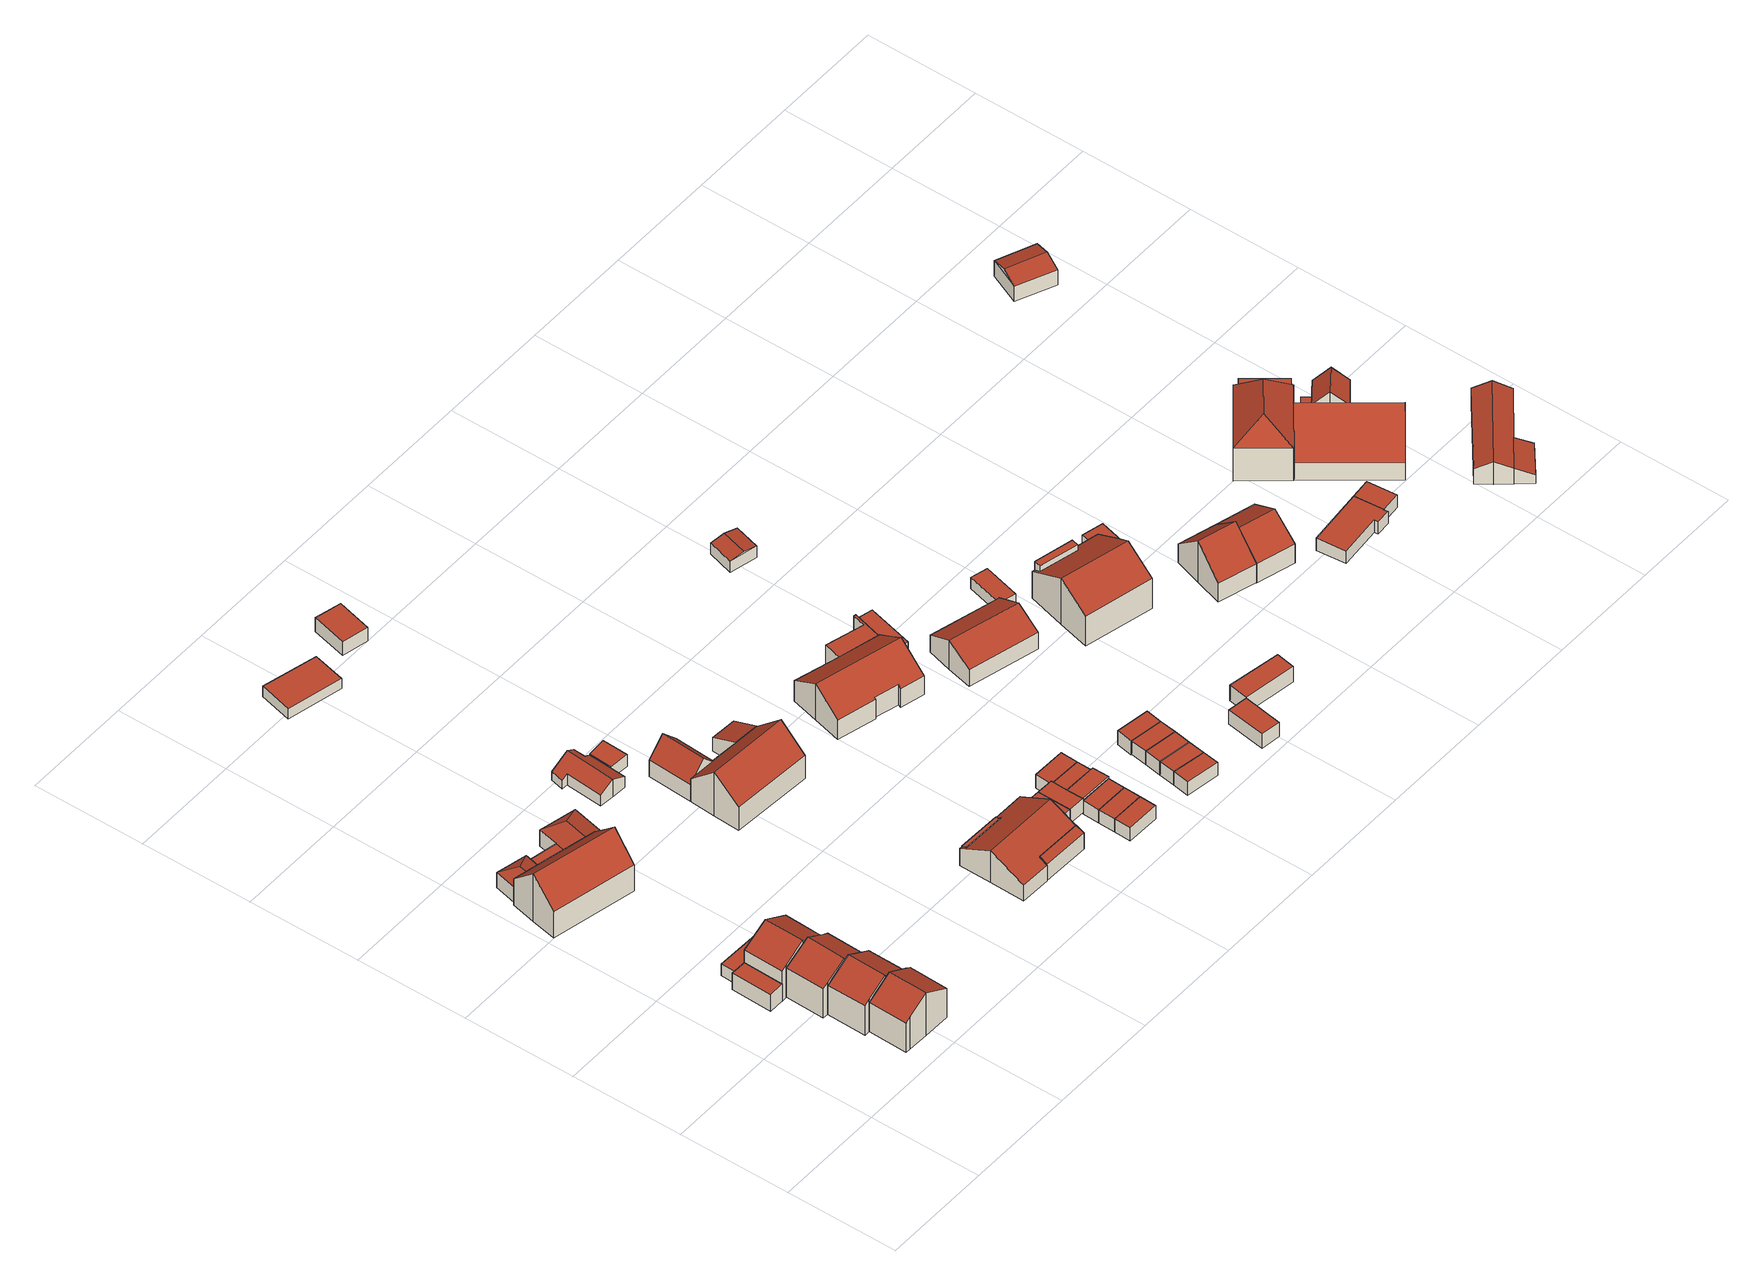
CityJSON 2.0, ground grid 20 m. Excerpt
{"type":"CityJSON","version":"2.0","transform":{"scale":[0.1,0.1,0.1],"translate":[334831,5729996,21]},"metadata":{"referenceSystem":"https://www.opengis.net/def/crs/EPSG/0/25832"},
"CityObjects":{
"building1":{"type":"Building","attributes":{"Geometrietyp2DReferenz":"3000","Gemeindeschluessel":"05170048","function":"31001_1010","roofType":"1000","measuredHeight":3.4},"address":[{"country":"Germany","locality":"Wesel","thoroughfareNumber":"1","thoroughfareName":"Haselnußweg"}],"geometry":[{"type":"Solid","lod":"2","boundaries":[[[[0,1,2,3]],[[4,5,1,0]],[[6,7,5,4]],[[8,9,7,6]],[[3,2,9,8]],[[6,4,0,3,8]],[[1,5,7,9,2]]]],"semantics":{"surfaces":[{"type":"WallSurface"},{"type":"RoofSurface"},{"type":"GroundSurface"}],"values":[[0,0,0,0,0,1,2]]}}]},
"building2":{"type":"Building","attributes":{"Geometrietyp2DReferenz":"3000","Gemeindeschluessel":"05170048","function":"31001_1010","roofType":"3100","measuredHeight":8.72},"address":[{"country":"Germany","locality":"Wesel","thoroughfareNumber":"7","thoroughfareName":"Haselnußweg"}],"geometry":[{"type":"Solid","lod":"2","boundaries":[[[[10,11,12,13]],[[14,15,11,10]],[[16,17,15,14]],[[18,19,17,16]],[[20,21,19,18]],[[22,23,21,20]],[[24,25,23,22]],[[13,12,25,24]],[[10,13,24,22,14]],[[20,18,16,14,22]],[[11,15,17,19,21,23,25,12]]]],"semantics":{"surfaces":[{"type":"WallSurface"},{"type":"RoofSurface"},{"type":"GroundSurface"}],"values":[[0,0,0,0,0,0,0,0,1,1,2]]}}]},
"building3":{"type":"Building","attributes":{"Geometrietyp2DReferenz":"3000","Gemeindeschluessel":"05170048","function":"31001_1010","roofType":"3100","measuredHeight":8.72},"address":[{"country":"Germany","locality":"Wesel","thoroughfareNumber":"5","thoroughfareName":"Haselnußweg"}],"geometry":[{"type":"Solid","lod":"2","boundaries":[[[[26,11,27,28]],[[29,30,11,26]],[[31,32,30,29]],[[33,34,32,31]],[[35,36,34,33]],[[37,38,36,35]],[[39,17,38,37]],[[28,27,17,39]],[[31,29,26,28,33]],[[39,37,35,33,28]],[[11,30,32,34,36,38,17,27]]]],"semantics":{"surfaces":[{"type":"WallSurface"},{"type":"RoofSurface"},{"type":"GroundSurface"}],"values":[[0,0,0,0,0,0,0,0,1,1,2]]}}]},
"building4":{"type":"Building","attributes":{"Geometrietyp2DReferenz":"3000","Gemeindeschluessel":"05170048","function":"31001_1010","roofType":"3100","measuredHeight":8.67},"address":[{"country":"Germany","locality":"Wesel","thoroughfareNumber":"3","thoroughfareName":"Haselnußweg"}],"geometry":[{"type":"Solid","lod":"2","boundaries":[[[[40,32,41,42]],[[43,44,32,40]],[[45,46,44,43]],[[47,48,46,45]],[[49,50,48,47]],[[51,52,50,49]],[[53,36,52,51]],[[42,41,36,53]],[[45,43,40,42,47]],[[53,51,49,47,42]],[[32,44,46,48,50,52,36,41]]]],"semantics":{"surfaces":[{"type":"WallSurface"},{"type":"RoofSurface"},{"type":"GroundSurface"}],"values":[[0,0,0,0,0,0,0,0,1,1,2]]}}]},
"building5":{"type":"Building","attributes":{"Geometrietyp2DReferenz":"3000","Gemeindeschluessel":"05170048","function":"31001_1010","roofType":"3100","measuredHeight":8.78},"address":[{"country":"Germany","locality":"Wesel","thoroughfareNumber":"1","thoroughfareName":"Haselnußweg"}],"geometry":[{"type":"Solid","lod":"2","boundaries":[[[[54,55,56,57]],[[58,59,55,54]],[[60,61,59,58]],[[62,63,61,60]],[[64,65,63,62]],[[66,67,65,64]],[[68,69,67,66]],[[70,71,69,68]],[[57,56,71,70]],[[60,58,54,57,62]],[[70,68,66,64,62,57]],[[55,59,61,63,65,67,69,71,56]]]],"semantics":{"surfaces":[{"type":"WallSurface"},{"type":"RoofSurface"},{"type":"GroundSurface"}],"values":[[0,0,0,0,0,0,0,0,0,1,1,2]]}}]},
"building6":{"type":"Building","attributes":{"Geometrietyp2DReferenz":"3000","Gemeindeschluessel":"05170048","function":"31001_2463","roofType":"1000","measuredHeight":2.46},"address":[{"country":"Germany","locality":"Wesel","thoroughfareNumber":"1","thoroughfareName":"Haselnußweg"}],"geometry":[{"type":"Solid","lod":"2","boundaries":[[[[72,73,74,75]],[[76,65,73,72]],[[77,61,65,76]],[[78,79,61,77]],[[75,74,79,78]],[[77,76,72,75,78]],[[73,65,61,79,74]]]],"semantics":{"surfaces":[{"type":"WallSurface"},{"type":"RoofSurface"},{"type":"GroundSurface"}],"values":[[0,0,0,0,0,1,2]]}}]},
"building7":{"type":"Building","attributes":{"Geometrietyp2DReferenz":"3000","Gemeindeschluessel":"05170048","function":"31001_2463","roofType":"5000","measuredHeight":4.35},"address":[{"country":"Germany","locality":"Wesel","thoroughfareNumber":"11","thoroughfareName":"Wimmershof"}],"geometry":[{"type":"Solid","lod":"2","boundaries":[[[[80,81,82,83]],[[84,85,81,80]],[[86,87,85,84]],[[88,89,87,86]],[[90,91,89,88]],[[83,82,91,90]],[[83,90,88,86,92]],[[86,84,92]],[[84,80,83,92]],[[81,85,87,89,91,82]]]],"semantics":{"surfaces":[{"type":"WallSurface"},{"type":"RoofSurface"},{"type":"GroundSurface"}],"values":[[0,0,0,0,0,0,1,1,1,2]]}}]},
"building8":{"type":"Building","attributes":{"Geometrietyp2DReferenz":"3000","Gemeindeschluessel":"05170048","function":"31001_1010","roofType":"3100","measuredHeight":9.69},"address":[{"country":"Germany","locality":"Wesel","thoroughfareNumber":"11","thoroughfareName":"Wimmershof"}],"geometry":[{"type":"Solid","lod":"2","boundaries":[[[[93,94,95,96]],[[97,98,94,93]],[[99,100,98,97]],[[101,102,100,99]],[[103,104,102,101]],[[105,106,104,103]],[[107,108,106,105]],[[109,110,108,107]],[[96,95,110,109]],[[105,103,101,99,97,93,107]],[[96,109,107,93]],[[94,98,100,102,104,106,108,110,95]]]],"semantics":{"surfaces":[{"type":"WallSurface"},{"type":"RoofSurface"},{"type":"GroundSurface"}],"values":[[0,0,0,0,0,0,0,0,0,1,1,2]]}}]},
"building9":{"type":"Building","attributes":{"Geometrietyp2DReferenz":"3000","Gemeindeschluessel":"05170048","function":"31001_1010","roofType":"1000","measuredHeight":3.24},"address":[{"country":"Germany","locality":"Wesel","thoroughfareNumber":"1","thoroughfareName":"Haselnußweg"}],"geometry":[{"type":"Solid","lod":"2","boundaries":[[[[111,112,67,113]],[[114,115,112,111]],[[116,69,115,114]],[[113,67,69,116]],[[114,111,113,116]],[[112,115,69,67]]]],"semantics":{"surfaces":[{"type":"WallSurface"},{"type":"RoofSurface"},{"type":"GroundSurface"}],"values":[[0,0,0,0,1,2]]}}]},
"building10":{"type":"Building","attributes":{"Gemeindeschluessel":"05170048","Geometrietyp2DReferenz":"3000","function":"31001_1010"},"address":[{"country":"Germany","locality":"Wesel","thoroughfareNumber":"11","thoroughfareName":"Wimmershof"}],"children":["building10-1","building10-2"]},
"building10-1":{"type":"BuildingPart","attributes":{"roofType":"5000","measuredHeight":4.56},"parents":["building10"],"geometry":[{"type":"Solid","lod":"2","boundaries":[[[[117,118,119,120]],[[121,122,123,124]],[[125,126,122,121]],[[127,128,126,125]],[[129,130,128,127]],[[131,132,130,129]],[[120,119,132,131]],[[120,131,129,127,125,133]],[[125,121,133]],[[121,124,117,120,133]],[[118,123,122,126,128,130,132,119]],[[124,123,118,117]]]],"semantics":{"surfaces":[{"type":"WallSurface"},{"type":"RoofSurface"},{"type":"GroundSurface"},{"type":"ClosureSurface"}],"values":[[0,0,0,0,0,0,0,1,1,1,2,3]]}}]},
"building10-2":{"type":"BuildingPart","attributes":{"roofType":"1000","measuredHeight":3.29},"parents":["building10"],"geometry":[{"type":"Solid","lod":"2","boundaries":[[[[88,134,135,90]],[[124,123,134,88]],[[90,135,118,117]],[[124,88,90,117]],[[134,123,118,135]],[[117,118,123,124]]]],"semantics":{"surfaces":[{"type":"WallSurface"},{"type":"RoofSurface"},{"type":"GroundSurface"},{"type":"ClosureSurface"}],"values":[[0,0,0,1,2,3]]}}]},
"building11":{"type":"Building","attributes":{"Geometrietyp2DReferenz":"3000","Gemeindeschluessel":"05170048","function":"31001_2720","roofType":"3100","measuredHeight":3.58},"address":[{"country":"Germany","locality":"Wesel","thoroughfareNumber":"9","thoroughfareName":"Wimmershof"}],"geometry":[{"type":"Solid","lod":"2","boundaries":[[[[136,137,138,139]],[[140,141,137,136]],[[142,143,141,140]],[[144,145,143,142]],[[146,147,145,144]],[[148,149,147,146]],[[150,151,149,148]],[[152,153,151,150]],[[154,155,153,152]],[[139,138,155,154]],[[144,142,140,136,139,146]],[[154,152,150,148,146,139]],[[137,141,143,145,147,149,151,153,155,138]]]],"semantics":{"surfaces":[{"type":"WallSurface"},{"type":"RoofSurface"},{"type":"GroundSurface"}],"values":[[0,0,0,0,0,0,0,0,0,0,1,1,2]]}}]},
"building12":{"type":"Building","attributes":{"Geometrietyp2DReferenz":"3000","Gemeindeschluessel":"05170048","function":"31001_2723","roofType":"1000","measuredHeight":2.06},"address":[{"country":"Germany","locality":"Wesel","thoroughfareNumber":"11","thoroughfareName":"Wimmershof"}],"geometry":[{"type":"Solid","lod":"2","boundaries":[[[[156,157,158,159]],[[160,161,157,156]],[[162,163,161,160]],[[159,158,163,162]],[[160,156,159,162]],[[157,161,163,158]]]],"semantics":{"surfaces":[{"type":"WallSurface"},{"type":"RoofSurface"},{"type":"GroundSurface"}],"values":[[0,0,0,0,1,2]]}}]},
"building13":{"type":"Building","attributes":{"Geometrietyp2DReferenz":"3000","Gemeindeschluessel":"05170048","function":"51009_1611","roofType":"1000","measuredHeight":2.39},"geometry":[{"type":"Solid","lod":"2","boundaries":[[[[164,165,166,167]],[[168,169,165,164]],[[170,153,169,168]],[[167,166,153,170]],[[168,164,167,170]],[[165,169,153,166]]]],"semantics":{"surfaces":[{"type":"WallSurface"},{"type":"RoofSurface"},{"type":"GroundSurface"}],"values":[[0,0,0,0,1,2]]}}]},
"building14":{"type":"Building","attributes":{"Geometrietyp2DReferenz":"3000","Gemeindeschluessel":"05170048","function":"31001_2720","roofType":"3100","measuredHeight":6.6},"address":[{"country":"Germany","locality":"Wesel","thoroughfareNumber":"9","thoroughfareName":"Wimmershof"}],"geometry":[{"type":"Solid","lod":"2","boundaries":[[[[171,172,173,174]],[[175,176,172,171]],[[177,178,176,175]],[[174,173,178,177]],[[171,179,175]],[[177,180,174]],[[174,180,179,171]],[[175,179,180,177]],[[172,176,178,173]]]],"semantics":{"surfaces":[{"type":"WallSurface"},{"type":"RoofSurface"},{"type":"GroundSurface"}],"values":[[0,0,0,0,0,0,1,1,2]]}}]},
"building15":{"type":"Building","attributes":{"Geometrietyp2DReferenz":"3000","Gemeindeschluessel":"05170048","function":"31001_1010","roofType":"3100","measuredHeight":8.92},"address":[{"country":"Germany","locality":"Wesel","thoroughfareNumber":"9","thoroughfareName":"Wimmershof"}],"geometry":[{"type":"Solid","lod":"2","boundaries":[[[[181,182,183,184]],[[185,176,182,181]],[[186,172,176,185]],[[187,188,172,186]],[[189,190,188,187]],[[191,192,190,189]],[[193,194,192,191]],[[184,183,194,193]],[[189,187,186,185,181,191]],[[184,193,191,181]],[[182,176,172,188,190,192,194,183]]]],"semantics":{"surfaces":[{"type":"WallSurface"},{"type":"RoofSurface"},{"type":"GroundSurface"}],"values":[[0,0,0,0,0,0,0,0,1,1,2]]}}]},
"building16":{"type":"Building","attributes":{"Gemeindeschluessel":"05170048","Geometrietyp2DReferenz":"3000","function":"31001_1010"},"address":[{"country":"Germany","locality":"Wesel","thoroughfareNumber":"2","thoroughfareName":"Haselnußweg"}],"children":["building16-1","building16-2"]},
"building16-1":{"type":"BuildingPart","attributes":{"roofType":"3100","measuredHeight":6.47},"parents":["building16"],"geometry":[{"type":"MultiSurface","lod":"2","boundaries":[[[195,196,197,198]],[[199,200,196,195]],[[201,202,200,199]],[[203,204,202,201]],[[205,206,204,203]],[[207,208,206,205]],[[209,210,211,212]],[[213,214,210,209]],[[215,216,214,213]],[[217,218,216,215]],[[198,197,218,217]],[[201,199,195,198,217,215,203]],[[213,209,212,219,220,207,205,203,215]],[[196,200,202,204,206,208,221,222,211,210,214,216,218,197]],[[223,221,208,224]],[[220,225,226]],[[207,226,225,223,224]],[[223,227,222,221]],[[220,219,228,225]],[[225,228,227,223]],[[227,229,211,222]],[[219,230,228]],[[228,230,212,229,227]]],"semantics":{"surfaces":[{"type":"WallSurface"},{"type":"RoofSurface"},{"type":"GroundSurface"},{"type":"ClosureSurface"}],"values":[0,0,0,0,0,0,0,0,0,0,0,1,1,2,0,0,3,0,0,3,0,0,3]}}]},
"building16-2":{"type":"BuildingPart","attributes":{"roofType":"1000","measuredHeight":3.53},"address":[{"country":"Germany","locality":"Wesel","thoroughfareNumber":"2","thoroughfareName":"Haselnußweg"}],"parents":["building16"],"geometry":[{"type":"MultiSurface","lod":"2","boundaries":[[[231,229,224,232]],[[225,228,231,232]],[[227,223,224,229]],[[231,230,212]],[[212,230,228,227,229]],[[228,225,223,227]],[[232,207,226]],[[225,226,207,224,223]]],"semantics":{"surfaces":[{"type":"WallSurface"},{"type":"RoofSurface"},{"type":"GroundSurface"},{"type":"ClosureSurface"}],"values":[0,1,2,0,3,3,0,3]}}]},
"building17":{"type":"Building","attributes":{"Geometrietyp2DReferenz":"3000","Gemeindeschluessel":"05170048","function":"51009_1610","roofType":"2100","measuredHeight":3.98},"geometry":[{"type":"Solid","lod":"2","boundaries":[[[[233,234,235,236]],[[237,238,234,233]],[[239,240,238,237]],[[236,235,240,239]],[[237,233,236,239]],[[234,238,240,235]]]],"semantics":{"surfaces":[{"type":"WallSurface"},{"type":"RoofSurface"},{"type":"GroundSurface"}],"values":[[0,0,0,0,1,2]]}}]},
"building18":{"type":"Building","attributes":{"Geometrietyp2DReferenz":"3000","Gemeindeschluessel":"05170048","function":"31001_2720","roofType":"2100","measuredHeight":4.58},"address":[{"country":"Germany","locality":"Wesel","thoroughfareNumber":"9","thoroughfareName":"Wimmershof"}],"geometry":[{"type":"Solid","lod":"2","boundaries":[[[[241,242,243,244]],[[245,246,242,241]],[[247,248,246,245]],[[244,243,248,247]],[[245,241,244,247]],[[242,246,248,243]]]],"semantics":{"surfaces":[{"type":"WallSurface"},{"type":"RoofSurface"},{"type":"GroundSurface"}],"values":[[0,0,0,0,1,2]]}}]},
"building19":{"type":"Building","attributes":{"Geometrietyp2DReferenz":"3000","Gemeindeschluessel":"05170048","function":"31001_2723","roofType":"1000","measuredHeight":2.75},"address":[{"country":"Germany","locality":"Wesel","thoroughfareNumber":"11","thoroughfareName":"Wimmershof"}],"geometry":[{"type":"Solid","lod":"2","boundaries":[[[[249,250,251,252]],[[253,254,250,249]],[[255,256,254,253]],[[252,251,256,255]],[[253,249,252,255]],[[250,254,256,251]]]],"semantics":{"surfaces":[{"type":"WallSurface"},{"type":"RoofSurface"},{"type":"GroundSurface"}],"values":[[0,0,0,0,1,2]]}}]},
"building20":{"type":"Building","attributes":{"Geometrietyp2DReferenz":"3000","Gemeindeschluessel":"05170048","function":"31001_2463","roofType":"1000","measuredHeight":2.79},"address":[{"country":"Germany","locality":"Wesel","thoroughfareNumber":"2","thoroughfareName":"Haselnußweg"}],"geometry":[{"type":"Solid","lod":"2","boundaries":[[[[257,258,214,259]],[[260,261,258,257]],[[262,218,261,260]],[[259,214,218,262]],[[260,257,259,262]],[[258,261,218,214]]]],"semantics":{"surfaces":[{"type":"WallSurface"},{"type":"RoofSurface"},{"type":"GroundSurface"}],"values":[[0,0,0,0,1,2]]}}]},
"building21":{"type":"Building","attributes":{"Geometrietyp2DReferenz":"3000","Gemeindeschluessel":"05170048","function":"31001_2463","roofType":"1000","measuredHeight":2.83},"geometry":[{"type":"Solid","lod":"2","boundaries":[[[[263,264,258,257]],[[265,266,264,263]],[[267,268,266,265]],[[260,261,268,267]],[[257,258,261,260]],[[267,265,263,257,260]],[[264,266,268,261,258]]]],"semantics":{"surfaces":[{"type":"WallSurface"},{"type":"RoofSurface"},{"type":"GroundSurface"}],"values":[[0,0,0,0,0,1,2]]}}]},
"building22":{"type":"Building","attributes":{"Geometrietyp2DReferenz":"3000","Gemeindeschluessel":"05170048","function":"31001_2463","roofType":"1000","measuredHeight":2.7},"geometry":[{"type":"Solid","lod":"2","boundaries":[[[[269,270,271,272]],[[273,274,270,269]],[[275,276,274,273]],[[272,271,276,275]],[[273,269,272,275]],[[270,274,276,271]]]],"semantics":{"surfaces":[{"type":"WallSurface"},{"type":"RoofSurface"},{"type":"GroundSurface"}],"values":[[0,0,0,0,1,2]]}}]},
"building23":{"type":"Building","attributes":{"Geometrietyp2DReferenz":"3000","Gemeindeschluessel":"05170048","function":"31001_2463","roofType":"1000","measuredHeight":2.7},"geometry":[{"type":"Solid","lod":"2","boundaries":[[[[277,278,279,280]],[[269,270,278,277]],[[272,271,270,269]],[[280,279,271,272]],[[269,277,280,272]],[[278,270,271,279]]]],"semantics":{"surfaces":[{"type":"WallSurface"},{"type":"RoofSurface"},{"type":"GroundSurface"}],"values":[[0,0,0,0,1,2]]}}]},
"building24":{"type":"Building","attributes":{"Geometrietyp2DReferenz":"3000","Gemeindeschluessel":"05170048","function":"31001_2463","roofType":"1000","measuredHeight":2.69},"geometry":[{"type":"Solid","lod":"2","boundaries":[[[[281,282,283,284]],[[277,278,282,281]],[[280,279,278,277]],[[284,283,279,280]],[[277,281,284,280]],[[282,278,279,283]]]],"semantics":{"surfaces":[{"type":"WallSurface"},{"type":"RoofSurface"},{"type":"GroundSurface"}],"values":[[0,0,0,0,1,2]]}}]},
"building25":{"type":"Building","attributes":{"Geometrietyp2DReferenz":"3000","Gemeindeschluessel":"05170048","function":"31001_2463","roofType":"1000","measuredHeight":3.17},"geometry":[{"type":"Solid","lod":"2","boundaries":[[[[285,286,287,265]],[[288,282,286,285]],[[267,283,282,288]],[[265,287,283,267]],[[288,285,265,267]],[[286,282,283,287]]]],"semantics":{"surfaces":[{"type":"WallSurface"},{"type":"RoofSurface"},{"type":"GroundSurface"}],"values":[[0,0,0,0,1,2]]}}]},
"building26":{"type":"Building","attributes":{"Geometrietyp2DReferenz":"3000","Gemeindeschluessel":"05170048","function":"31001_2463","roofType":"1000","measuredHeight":2.51},"geometry":[{"type":"Solid","lod":"2","boundaries":[[[[289,290,291,292]],[[293,286,290,289]],[[294,287,286,293]],[[292,291,287,294]],[[293,289,292,294]],[[290,286,287,291]]]],"semantics":{"surfaces":[{"type":"WallSurface"},{"type":"RoofSurface"},{"type":"GroundSurface"}],"values":[[0,0,0,0,1,2]]}}]},
"building27":{"type":"Building","attributes":{"Geometrietyp2DReferenz":"3000","Gemeindeschluessel":"05170048","function":"31001_2463","roofType":"1000","measuredHeight":2.66},"geometry":[{"type":"Solid","lod":"2","boundaries":[[[[295,296,297,298]],[[289,299,296,295]],[[292,300,299,289]],[[298,297,300,292]],[[289,295,298,292]],[[296,299,300,297]]]],"semantics":{"surfaces":[{"type":"WallSurface"},{"type":"RoofSurface"},{"type":"GroundSurface"}],"values":[[0,0,0,0,1,2]]}}]},
"building28":{"type":"Building","attributes":{"Gemeindeschluessel":"05170048","Geometrietyp2DReferenz":"3000","function":"31001_1010"},"address":[{"country":"Germany","locality":"Wesel","thoroughfareNumber":"7","thoroughfareName":"Wimmershof"}],"children":["building28-1","building28-2"]},
"building28-1":{"type":"BuildingPart","attributes":{"roofType":"3100","measuredHeight":7.42},"parents":["building28"],"geometry":[{"type":"MultiSurface","lod":"2","boundaries":[[[301,302,303,304]],[[305,306,302,301]],[[307,308,306,305]],[[309,310,308,307]],[[311,312,310,309]],[[313,314,315,316]],[[317,318,314,313]],[[319,320,318,317]],[[321,322,320,319]],[[323,324,322,321]],[[304,303,324,323]],[[305,301,304,323,321,319,317,307]],[[313,316,311,309,307,317]],[[302,306,308,310,312,315,314,318,320,322,324,303]],[[311,316,325,326]],[[315,312,326,325]]],"semantics":{"surfaces":[{"type":"WallSurface"},{"type":"RoofSurface"},{"type":"GroundSurface"},{"type":"ClosureSurface"}],"values":[0,0,0,0,0,0,0,0,0,0,0,1,1,2,0,3]}}]},
"building28-2":{"type":"BuildingPart","attributes":{"roofType":"1000","measuredHeight":3.85},"parents":["building28"],"geometry":[{"type":"Solid","lod":"2","boundaries":[[[[327,328,312,326]],[[329,330,328,327]],[[331,332,330,329]],[[333,334,332,331]],[[325,315,334,333]],[[333,331,329,327,326,325]],[[328,330,332,334,315,312]],[[325,326,312,315]]]],"semantics":{"surfaces":[{"type":"WallSurface"},{"type":"RoofSurface"},{"type":"GroundSurface"},{"type":"ClosureSurface"}],"values":[[0,0,0,0,0,1,2,3]]}}]},
"building29":{"type":"Building","attributes":{"Geometrietyp2DReferenz":"3000","Gemeindeschluessel":"05170048","function":"31001_2463","roofType":"1000","measuredHeight":2.71},"geometry":[{"type":"Solid","lod":"2","boundaries":[[[[335,336,337,338]],[[339,340,336,335]],[[341,342,340,339]],[[338,337,342,341]],[[339,335,338,341]],[[336,340,342,337]]]],"semantics":{"surfaces":[{"type":"WallSurface"},{"type":"RoofSurface"},{"type":"GroundSurface"}],"values":[[0,0,0,0,1,2]]}}]},
"building30":{"type":"Building","attributes":{"Geometrietyp2DReferenz":"3000","Gemeindeschluessel":"05170048","function":"31001_2463","roofType":"1000","measuredHeight":2.7},"geometry":[{"type":"Solid","lod":"2","boundaries":[[[[343,344,345,346]],[[335,336,344,343]],[[338,337,336,335]],[[346,345,337,338]],[[335,343,346,338]],[[344,336,337,345]]]],"semantics":{"surfaces":[{"type":"WallSurface"},{"type":"RoofSurface"},{"type":"GroundSurface"}],"values":[[0,0,0,0,1,2]]}}]},
"building31":{"type":"Building","attributes":{"Geometrietyp2DReferenz":"3000","Gemeindeschluessel":"05170048","function":"31001_2463","roofType":"1000","measuredHeight":2.69},"geometry":[{"type":"Solid","lod":"2","boundaries":[[[[347,348,349,350]],[[343,344,348,347]],[[346,345,344,343]],[[350,349,345,346]],[[343,347,350,346]],[[348,344,345,349]]]],"semantics":{"surfaces":[{"type":"WallSurface"},{"type":"RoofSurface"},{"type":"GroundSurface"}],"values":[[0,0,0,0,1,2]]}}]},
"building32":{"type":"Building","attributes":{"Geometrietyp2DReferenz":"3000","Gemeindeschluessel":"05170048","function":"31001_2463","roofType":"1000","measuredHeight":2.7},"geometry":[{"type":"Solid","lod":"2","boundaries":[[[[351,352,353,354]],[[347,348,352,351]],[[350,349,348,347]],[[354,353,349,350]],[[347,351,354,350]],[[352,348,349,353]]]],"semantics":{"surfaces":[{"type":"WallSurface"},{"type":"RoofSurface"},{"type":"GroundSurface"}],"values":[[0,0,0,0,1,2]]}}]},
"building33":{"type":"Building","attributes":{"Geometrietyp2DReferenz":"3000","Gemeindeschluessel":"05170048","function":"31001_2463","roofType":"1000","measuredHeight":2.81},"geometry":[{"type":"Solid","lod":"2","boundaries":[[[[355,356,357,358]],[[351,359,356,355]],[[354,360,359,351]],[[358,357,360,354]],[[351,355,358,354]],[[356,359,360,357]]]],"semantics":{"surfaces":[{"type":"WallSurface"},{"type":"RoofSurface"},{"type":"GroundSurface"}],"values":[[0,0,0,0,1,2]]}}]},
"building34":{"type":"Building","attributes":{"Geometrietyp2DReferenz":"3000","Gemeindeschluessel":"05170048","function":"31001_2463","roofType":"1000","measuredHeight":2.54},"address":[{"country":"Germany","locality":"Wesel","thoroughfareNumber":"7","thoroughfareName":"Wimmershof"}],"geometry":[{"type":"Solid","lod":"2","boundaries":[[[[361,362,363,364]],[[365,366,362,361]],[[367,368,366,365]],[[364,363,368,367]],[[365,361,364,367]],[[362,366,368,363]]]],"semantics":{"surfaces":[{"type":"WallSurface"},{"type":"RoofSurface"},{"type":"GroundSurface"}],"values":[[0,0,0,0,1,2]]}}]},
"building35":{"type":"Building","attributes":{"Geometrietyp2DReferenz":"3000","Gemeindeschluessel":"05170048","function":"51009_1610","roofType":"1000","measuredHeight":2.95},"geometry":[{"type":"Solid","lod":"2","boundaries":[[[[369,370,371,372]],[[373,374,370,369]],[[375,376,374,373]],[[372,371,376,375]],[[373,369,372,375]],[[370,374,376,371]]]],"semantics":{"surfaces":[{"type":"WallSurface"},{"type":"RoofSurface"},{"type":"GroundSurface"}],"values":[[0,0,0,0,1,2]]}}]},
"building36":{"type":"Building","attributes":{"Geometrietyp2DReferenz":"3000","Gemeindeschluessel":"05170048","function":"31001_1010","roofType":"3100","measuredHeight":5.88},"address":[{"country":"Germany","locality":"Wesel","thoroughfareNumber":"5","thoroughfareName":"Wimmershof"}],"geometry":[{"type":"Solid","lod":"2","boundaries":[[[[377,378,379,380]],[[381,382,378,377]],[[383,384,382,381]],[[385,384,383]],[[386,387,384,385]],[[388,389,387,386]],[[380,379,389,388]],[[385,383,381,377,386]],[[380,388,386,377]],[[378,382,384,387,389,379]]]],"semantics":{"surfaces":[{"type":"WallSurface"},{"type":"RoofSurface"},{"type":"GroundSurface"}],"values":[[0,0,0,0,0,0,0,1,1,2]]}}]},
"building37":{"type":"Building","attributes":{"Geometrietyp2DReferenz":"3000","Gemeindeschluessel":"05170048","function":"31001_1313","roofType":"3100","measuredHeight":2.77},"address":[{"country":"Germany","locality":"Wesel","thoroughfareNumber":"7","thoroughfareName":"Wimmershof"}],"geometry":[{"type":"Solid","lod":"2","boundaries":[[[[390,391,392,393]],[[394,395,391,390]],[[396,397,395,394]],[[393,392,397,396]],[[390,398,394]],[[396,399,393]],[[393,399,398,390]],[[394,398,399,396]],[[391,395,397,392]]]],"semantics":{"surfaces":[{"type":"WallSurface"},{"type":"RoofSurface"},{"type":"GroundSurface"}],"values":[[0,0,0,0,0,0,1,1,2]]}}]},
"building38":{"type":"Building","attributes":{"Geometrietyp2DReferenz":"3000","Gemeindeschluessel":"05170048","function":"31001_2463","roofType":"1000","measuredHeight":3.29},"address":[{"country":"Germany","locality":"Wesel","thoroughfareNumber":"1","thoroughfareName":"Wacholderweg"}],"geometry":[{"type":"Solid","lod":"2","boundaries":[[[[400,401,402,403]],[[404,405,401,400]],[[406,407,405,404]],[[403,402,407,406]],[[404,400,403,406]],[[401,405,407,402]]]],"semantics":{"surfaces":[{"type":"WallSurface"},{"type":"RoofSurface"},{"type":"GroundSurface"}],"values":[[0,0,0,0,1,2]]}}]},
"building39":{"type":"Building","attributes":{"Geometrietyp2DReferenz":"3000","Gemeindeschluessel":"05170048","function":"31001_2463","roofType":"1000","measuredHeight":2.25},"address":[{"country":"Germany","locality":"Wesel","thoroughfareNumber":"5","thoroughfareName":"Wimmershof"}],"geometry":[{"type":"Solid","lod":"2","boundaries":[[[[408,409,410,411]],[[412,413,409,408]],[[414,415,413,412]],[[411,410,415,414]],[[412,408,411,414]],[[409,413,415,410]]]],"semantics":{"surfaces":[{"type":"WallSurface"},{"type":"RoofSurface"},{"type":"GroundSurface"}],"values":[[0,0,0,0,1,2]]}}]},
"building40":{"type":"Building","attributes":{"Gemeindeschluessel":"05170048","Geometrietyp2DReferenz":"3000","function":"31001_1010"},"address":[{"country":"Germany","locality":"Wesel","thoroughfareNumber":"3","thoroughfareName":"Wimmershof"}],"children":["building40-1","building40-2"]},
"building40-1":{"type":"BuildingPart","attributes":{"roofType":"3100","measuredHeight":9.41},"parents":["building40"],"geometry":[{"type":"MultiSurface","lod":"2","boundaries":[[[416,417,418,419]],[[420,421,417,416]],[[422,423,421,420]],[[424,425,423,422]],[[426,427,425,424]],[[428,429,430,431]],[[432,433,429,428]],[[434,435,433,432]],[[419,418,435,434]],[[420,416,419,422]],[[434,432,428,431,436,437,426,424,422,419]],[[417,421,423,425,427,438,439,430,429,433,435,418]],[[440,441,438,427]],[[437,441,440,426]],[[441,442,439,438]],[[437,436,442,441]],[[442,443,430,439]],[[436,431,443,442]]],"semantics":{"surfaces":[{"type":"WallSurface"},{"type":"RoofSurface"},{"type":"GroundSurface"},{"type":"ClosureSurface"}],"values":[0,0,0,0,0,0,0,0,0,1,1,2,0,3,0,3,0,3]}}]},
"building40-2":{"type":"BuildingPart","attributes":{"roofType":"1000","measuredHeight":6.64},"address":[{"country":"Germany","locality":"Wesel","thoroughfareNumber":"3","thoroughfareName":"Wimmershof"}],"parents":["building40"],"geometry":[{"type":"MultiSurface","lod":"2","boundaries":[[[444,443,440,445]],[[446,447,444,445]],[[442,441,440,443]],[[444,447,436,431]],[[442,443,431,436]],[[447,446,437,436]],[[441,442,436,437]],[[446,445,426,437]],[[440,441,437,426]]],"semantics":{"surfaces":[{"type":"WallSurface"},{"type":"RoofSurface"},{"type":"GroundSurface"},{"type":"ClosureSurface"}],"values":[0,1,2,0,3,0,3,0,3]}}]},
"building41":{"type":"Building","attributes":{"Geometrietyp2DReferenz":"3000","Gemeindeschluessel":"05170048","function":"31001_2463","roofType":"1000","measuredHeight":2.68},"address":[{"country":"Germany","locality":"Wesel","thoroughfareNumber":"3","thoroughfareName":"Wimmershof"}],"geometry":[{"type":"Solid","lod":"2","boundaries":[[[[448,449,450,451]],[[452,453,449,448]],[[454,455,453,452]],[[456,457,455,454]],[[458,459,457,456]],[[451,450,459,458]],[[456,454,452,448,451,458]],[[449,453,455,457,459,450]]]],"semantics":{"surfaces":[{"type":"WallSurface"},{"type":"RoofSurface"},{"type":"GroundSurface"}],"values":[[0,0,0,0,0,0,1,2]]}}]},
"building42":{"type":"Building","attributes":{"Geometrietyp2DReferenz":"3000","Gemeindeschluessel":"05170048","function":"31001_1010","roofType":"3100","measuredHeight":8.54},"address":[{"country":"Germany","locality":"Wesel","thoroughfareNumber":"1b","thoroughfareName":"Wimmershof"}],"geometry":[{"type":"Solid","lod":"2","boundaries":[[[[460,461,462,463]],[[464,465,461,460]],[[466,467,465,464]],[[468,469,467,466]],[[470,471,469,468]],[[463,462,471,470]],[[463,470,468,460]],[[466,464,460,468]],[[461,465,467,469,471,462]]]],"semantics":{"surfaces":[{"type":"WallSurface"},{"type":"RoofSurface"},{"type":"GroundSurface"}],"values":[[0,0,0,0,0,0,1,1,2]]}}]},
"building43":{"type":"Building","attributes":{"Geometrietyp2DReferenz":"3000","Gemeindeschluessel":"05170048","function":"31001_1010","roofType":"3100","measuredHeight":6.99},"address":[{"country":"Germany","locality":"Wesel","thoroughfareNumber":"1a","thoroughfareName":"Wimmershof"}],"geometry":[{"type":"Solid","lod":"2","boundaries":[[[[472,473,474,466]],[[475,476,473,472]],[[470,477,476,475]],[[466,474,477,470]],[[472,478,475]],[[470,479,466]],[[466,479,478,472]],[[475,478,479,470]],[[473,476,477,474]]]],"semantics":{"surfaces":[{"type":"WallSurface"},{"type":"RoofSurface"},{"type":"GroundSurface"}],"values":[[0,0,0,0,0,0,1,1,2]]}}]},
"building44":{"type":"Building","attributes":{"Geometrietyp2DReferenz":"3000","Gemeindeschluessel":"05170048","function":"31001_2463","roofType":"1000","measuredHeight":2.44},"address":[{"country":"Germany","locality":"Wesel","thoroughfareNumber":"1","thoroughfareName":"Wimmershof"}],"geometry":[{"type":"Solid","lod":"2","boundaries":[[[[480,481,482,483]],[[484,485,481,480]],[[486,487,485,484]],[[488,489,487,486]],[[490,491,489,488]],[[492,493,491,490]],[[494,495,493,492]],[[483,482,495,494]],[[492,490,488,486,484,480,483,494]],[[481,485,487,489,491,493,495,482]]]],"semantics":{"surfaces":[{"type":"WallSurface"},{"type":"RoofSurface"},{"type":"GroundSurface"}],"values":[[0,0,0,0,0,0,0,0,1,2]]}}]},
"building45":{"type":"Building","attributes":{"Geometrietyp2DReferenz":"3000","Gemeindeschluessel":"05170048","function":"31001_2463","roofType":"1000","measuredHeight":2.6},"address":[{"country":"Germany","locality":"Wesel","thoroughfareNumber":"1c","thoroughfareName":"Wimmershof"}],"geometry":[{"type":"Solid","lod":"2","boundaries":[[[[496,497,498,499]],[[483,500,497,496]],[[494,501,500,483]],[[499,498,501,494]],[[483,496,499,494]],[[497,500,501,498]]]],"semantics":{"surfaces":[{"type":"WallSurface"},{"type":"RoofSurface"},{"type":"GroundSurface"}],"values":[[0,0,0,0,1,2]]}}]},
"building46":{"type":"Building","attributes":{"Gemeindeschluessel":"05170048","Geometrietyp2DReferenz":"3000","function":"31001_1010"},"address":[{"country":"Germany","locality":"Wesel","thoroughfareNumber":"1","thoroughfareName":"Wimmershof"}],"children":["building46-1","building46-2"]},
"building46-1":{"type":"BuildingPart","attributes":{"roofType":"3200","measuredHeight":10.74},"parents":["building46"],"geometry":[{"type":"MultiSurface","lod":"2","boundaries":[[[502,503,504,505]],[[506,507,503,502]],[[508,509,507,506]],[[510,511,509,508]],[[512,513,514,515]],[[516,517,513,512]],[[518,519,517,516]],[[505,504,519,518]],[[520,508,506,521]],[[506,502,521]],[[521,502,505,518,516,520]],[[516,512,515,510,508,520]],[[503,507,509,511,514,513,517,519,504]],[[510,515,522,523]],[[523,522,514,511]]],"semantics":{"surfaces":[{"type":"WallSurface"},{"type":"RoofSurface"},{"type":"GroundSurface"},{"type":"ClosureSurface"}],"values":[0,0,0,0,0,0,0,0,1,1,1,1,2,0,3]}}]},
"building46-2":{"type":"BuildingPart","attributes":{"roofType":"1000","measuredHeight":3.61},"address":[{"country":"Germany","locality":"Wesel","thoroughfareNumber":"1","thoroughfareName":"Wimmershof"}],"parents":["building46"],"geometry":[{"type":"Solid","lod":"2","boundaries":[[[[524,525,526,527]],[[528,513,525,524]],[[522,514,513,528]],[[527,526,511,523]],[[522,528,524,527,523]],[[525,513,514,511,526]],[[522,523,511,514]]]],"semantics":{"surfaces":[{"type":"WallSurface"},{"type":"RoofSurface"},{"type":"GroundSurface"},{"type":"ClosureSurface"}],"values":[[0,0,0,0,1,2,3]]}}]},
"building47":{"type":"Building","attributes":{"Gemeindeschluessel":"05170048","Geometrietyp2DReferenz":"3000","function":"31001_1010"},"address":[{"country":"Germany","locality":"Wesel","thoroughfareNumber":"1c","thoroughfareName":"Wimmershof"}],"children":["building47-1","building47-2","building47-3"]},
"building47-1":{"type":"BuildingPart","attributes":{"roofType":"3100","measuredHeight":9.66},"parents":["building47"],"geometry":[{"type":"MultiSurface","lod":"2","boundaries":[[[529,530,531,532]],[[533,534,530,529]],[[535,536,534,533]],[[537,538,536,535]],[[539,540,538,537]],[[541,542,543,544]],[[532,531,542,541]],[[533,529,532,535]],[[541,544,539,537,535,532]],[[530,534,536,538,540,543,542,531]],[[545,546,547,543,540]],[[539,548,549]],[[550,544,551]],[[552,550,551,547,546]],[[549,548,552,546,545]]],"semantics":{"surfaces":[{"type":"WallSurface"},{"type":"RoofSurface"},{"type":"GroundSurface"},{"type":"ClosureSurface"}],"values":[0,0,0,0,0,0,0,1,1,2,0,0,0,3,3]}}]},
"building47-2":{"type":"BuildingPart","attributes":{"roofType":"3100","measuredHeight":5.63},"address":[{"country":"Germany","locality":"Wesel","thoroughfareNumber":"1c","thoroughfareName":"Wimmershof"}],"parents":["building47"],"geometry":[{"type":"MultiSurface","lod":"2","boundaries":[[[553,554,545,549]],[[555,556,557,558]],[[559,560,556,555]],[[561,562,560,559]],[[551,547,562,561]],[[555,558,553,549,563,559]],[[551,561,559,563]],[[546,545,554,557,556,560,562,547]],[[563,552,550]],[[550,552,546,547,551]],[[563,548,552]],[[552,548,549,545,546]],[[564,565,557,554]],[[553,558,566,567]],[[567,566,565,564]]],"semantics":{"surfaces":[{"type":"WallSurface"},{"type":"RoofSurface"},{"type":"GroundSurface"},{"type":"ClosureSurface"}],"values":[0,0,0,0,0,1,1,2,0,3,0,3,0,0,3]}}]},
"building47-3":{"type":"BuildingPart","attributes":{"roofType":"1000","measuredHeight":1.64},"address":[{"country":"Germany","locality":"Wesel","thoroughfareNumber":"1c","thoroughfareName":"Wimmershof"}],"parents":["building47"],"geometry":[{"type":"Solid","lod":"2","boundaries":[[[[568,569,570,571]],[[566,565,569,568]],[[571,570,564,567]],[[566,568,571,567]],[[569,565,564,570]],[[566,567,564,565]]]],"semantics":{"surfaces":[{"type":"WallSurface"},{"type":"RoofSurface"},{"type":"GroundSurface"},{"type":"ClosureSurface"}],"values":[[0,0,0,1,2,3]]}}]},
"building48":{"type":"Building","attributes":{"Geometrietyp2DReferenz":"3000","Gemeindeschluessel":"05170048","function":"31001_2723","roofType":"2100","measuredHeight":2.95},"address":[{"country":"Germany","locality":"Wesel","thoroughfareNumber":"1c","thoroughfareName":"Wimmershof"}],"geometry":[{"type":"Solid","lod":"2","boundaries":[[[[572,573,574,575]],[[576,577,573,572]],[[578,579,577,576]],[[575,574,579,578]],[[576,572,575,578]],[[573,577,579,574]]]],"semantics":{"surfaces":[{"type":"WallSurface"},{"type":"RoofSurface"},{"type":"GroundSurface"}],"values":[[0,0,0,0,1,2]]}}]},
"building49":{"type":"Building","attributes":{"Geometrietyp2DReferenz":"3000","Gemeindeschluessel":"05170048","function":"31001_2723","roofType":"3100","measuredHeight":4.6},"address":[{"country":"Germany","locality":"Wesel","thoroughfareNumber":"1c","thoroughfareName":"Wimmershof"}],"geometry":[{"type":"Solid","lod":"2","boundaries":[[[[580,581,582,578]],[[583,584,581,580]],[[585,586,584,583]],[[587,588,586,585]],[[589,590,588,587]],[[575,591,590,589]],[[578,582,591,575]],[[578,575,589,587,580]],[[585,583,580,587]],[[581,584,586,588,590,591,582]]]],"semantics":{"surfaces":[{"type":"WallSurface"},{"type":"RoofSurface"},{"type":"GroundSurface"}],"values":[[0,0,0,0,0,0,0,1,1,2]]}}]},
"building50":{"type":"Building","attributes":{"Geometrietyp2DReferenz":"3000","Gemeindeschluessel":"05170048","function":"31001_2723","roofType":"3100","measuredHeight":4.13},"address":[{"country":"Germany","locality":"Wesel","thoroughfareNumber":"1","thoroughfareName":"Wimmershof"}],"geometry":[{"type":"Solid","lod":"2","boundaries":[[[[592,593,594,595]],[[596,597,593,592]],[[598,599,597,596]],[[595,594,599,598]],[[592,600,596]],[[598,601,595]],[[595,601,600,592]],[[596,600,601,598]],[[593,597,599,594]]]],"semantics":{"surfaces":[{"type":"WallSurface"},{"type":"RoofSurface"},{"type":"GroundSurface"}],"values":[[0,0,0,0,0,0,1,1,2]]}}]}
},
"vertices":[
[107,248,53],[107,248,19],[109,320,19],[109,320,53],[79,248,53],[79,248,19],[81,321,53],[81,321,19],[94,320,53],[94,320,19],
[134,107,79],[134,107,19],[132,37,19],[132,37,79],[181,106,106],[181,106,19],[219,105,85],[219,105,19],[229,105,79],[229,105,19],[227,35,79],[227,35,19],[179,36,106],[179,36,19],[142,37,85],[142,37,19],
[134,107,85],[171,106,19],[171,106,106],[124,107,79],[124,107,19],[125,177,79],[125,177,19],[173,176,106],[173,176,19],[210,175,84],[210,175,19],[220,175,79],[220,175,19],[219,105,79],
[125,177,84],[163,176,19],[163,176,106],[115,178,79],[115,178,19],[117,248,79],[117,248,19],[165,246,106],[165,246,19],[202,245,84],[202,245,19],[212,245,79],[212,245,19],[210,175,79],
[117,248,84],[117,248,18],[155,247,18],[155,247,106],[107,248,79],[107,248,18],[109,320,79],[109,320,18],[157,318,106],[157,318,18],[199,317,82],[199,317,18],[204,317,79],[204,317,18],[203,287,79],[203,287,18],[202,245,79],[202,245,18],
[199,349,42],[199,349,18],[95,352,18],[95,352,42],[199,317,42],[109,320,42],[94,320,42],[94,320,18],
[31,687,48],[31,687,17],[58,681,17],[58,681,60],[40,727,48],[40,727,17],[95,715,48],[95,715,17],[93,705,48],[93,705,17],[86,675,48],[86,675,17],[62,700,60],
[19,643,111],[19,643,14],[10,598,14],[10,598,67],[29,687,67],[29,687,14],[31,687,67],[31,687,14],[86,675,67],[86,675,14],[181,654,67],[181,654,14],[179,646,75],[179,646,14],[171,609,111],[171,609,14],[161,565,67],[161,565,14],
[220,317,50],[220,317,18],[204,317,50],[219,287,50],[219,287,18],[203,287,50],
[135,664,48],[135,664,15],[168,656,15],[168,656,61],[150,732,48],[150,732,15],[142,695,15],[142,695,48],[216,717,48],[216,717,15],[199,641,48],[199,641,15],[179,646,56],[179,646,15],[181,654,56],[181,654,15],[178,704,61],
[93,705,15],[86,675,15],
[273,714,35],[273,714,13],[299,712,13],[299,712,49],[278,780,35],[278,780,13],[267,781,29],[267,781,13],[272,804,31],[272,804,13],[306,802,49],[306,802,13],[320,801,41],[320,801,13],[319,779,41],[319,779,13],[330,779,35],[330,779,13],[326,710,35],[326,710,13],
[250,1225,33],[250,1225,12],[152,1249,12],[152,1249,33],[236,1167,33],[236,1167,12],[137,1190,33],[137,1190,12],
[363,734,37],[363,734,13],[365,781,13],[365,781,37],[328,737,37],[328,737,13],[330,779,37],
[421,612,47],[421,612,13],[426,692,13],[426,692,47],[361,615,47],[361,615,13],[366,696,47],[366,696,13],[391,614,79],[396,694,79],
[358,569,103],[358,569,13],[356,522,13],[356,522,60],[361,615,60],[421,612,60],[461,609,60],[461,609,13],[508,606,60],[508,606,13],[506,559,103],[506,559,13],[503,512,60],[503,512,13],
[544,108,61],[544,108,21],[629,106,21],[629,106,61],[543,93,53],[543,93,21],[489,95,53],[489,95,21],[490,157,86],[490,157,21],[491,215,55],[491,215,21],[495,215,55],[495,215,21],[632,212,55],[632,212,21],[575,213,21],[575,213,55],[631,202,61],[631,202,21],[630,154,86],[630,154,21],[630,142,79],[630,142,21],[575,203,61],[495,205,61],[495,205,21],[575,203,21],[495,205,22],[495,215,22],[495,205,57],[495,211,57],[575,203,22],[575,203,57],[575,213,22],[575,209,57],
[575,213,57],[495,215,57],
[629,91,55],[629,91,22],[629,106,22],[629,106,62],[543,93,55],[543,93,22],[544,108,62],[544,108,22],
[508,606,61],[508,606,15],[511,651,15],[511,651,42],[461,609,61],[461,609,15],[464,654,42],[464,654,15],
[354,1260,41],[354,1260,13],[307,1271,13],[307,1271,41],[338,1197,41],[338,1197,13],[291,1208,41],[291,1208,13],
[661,201,49],[661,201,21],[631,202,49],[660,141,49],[660,141,21],[630,142,49],
[691,200,49],[691,200,21],[690,170,49],[690,170,21],[690,140,49],[690,140,21],
[748,79,45],[748,79,18],[688,80,18],[688,80,45],[747,49,45],[747,49,18],[687,50,45],[687,50,18],
[749,109,45],[749,109,18],[689,110,18],[689,110,45],
[750,139,45],[750,139,18],[690,140,18],[690,140,45],
[750,169,49],[750,169,18],[690,170,18],[750,139,49],
[751,198,43],[751,198,18],[691,200,18],[691,200,43],[750,169,43],[690,170,43],
[752,229,43],[752,229,16],[692,230,16],[692,230,43],[751,198,16],[691,200,16],
[664,505,55],[664,505,15],[665,508,15],[665,508,57],[595,523,54],[595,523,15],[608,574,89],[608,574,15],[620,623,57],[620,623,15],[702,601,57],[702,601,15],[768,556,74],[768,556,15],[774,583,15],[774,583,57],[762,534,89],[762,534,15],[748,480,53],[748,480,15],[706,491,53],[706,491,15],[708,497,57],[708,497,15],[774,583,53],[702,601,53],
[711,635,53],[711,635,15],[779,617,53],[779,617,15],[785,640,53],[785,640,15],[789,639,53],[789,639,15],
[879,62,45],[879,62,18],[820,72,18],[820,72,45],[875,33,45],[875,33,18],[815,42,45],[815,42,18],
[883,92,45],[883,92,18],[824,101,18],[824,101,45],
[888,122,45],[888,122,18],[829,131,18],[829,131,45],
[892,152,45],[892,152,18],[833,161,18],[833,161,45],
[897,181,45],[897,181,16],[838,190,16],[838,190,45],[892,152,16],[833,161,16],
[819,632,44],[819,632,18],[789,639,18],[789,639,44],[798,549,44],[798,549,18],[768,556,44],[768,556,18],
[992,9,51],[992,9,22],[1003,79,22],[1003,79,51],[957,14,51],[957,14,22],[967,84,51],[967,84,22],
[812,483,75],[812,483,16],[801,438,16],[801,438,50],[824,528,50],[824,528,16],[948,496,50],[948,496,16],[948,496,51],[937,451,75],[937,451,16],[926,406,50],[926,406,16],
[826,852,38],[826,852,15],[839,898,15],[839,898,38],[777,863,38],[777,863,15],[790,910,38],[790,910,15],[802,857,42],[815,904,42],
[1103,98,52],[1103,98,20],[1009,114,20],[1009,114,52],[1097,64,52],[1097,64,20],[1003,79,52],[1003,79,20],
[995,554,40],[995,554,17],[965,562,17],[965,562,40],[978,488,40],[978,488,17],[948,496,40],[948,496,17],
[1098,327,75],[1098,327,14],[1112,383,14],[1112,383,108],[975,356,75],[975,356,14],[989,412,108],[989,412,14],[1007,480,68],[1007,480,14],[1012,479,68],[1012,479,14],[1126,453,68],[1126,453,14],[1081,463,14],[1081,463,68],[1129,452,68],[1129,452,14],[1118,405,95],[1118,405,14],[1078,450,75],[1009,467,75],[1009,467,14],[1078,450,14],[1012,479,19],[1009,467,19],[1078,450,19],[1081,463,19],
[1081,463,86],[1012,479,86],[1009,467,86],[1078,450,86],
[1126,453,43],[1126,453,17],[1129,452,17],[1129,452,43],[1133,485,43],[1133,485,17],[1171,476,43],[1171,476,17],[1151,397,43],[1151,397,17],[1118,405,43],[1118,405,17],
[1181,306,101],[1181,306,16],[1166,257,16],[1166,257,54],[1196,355,54],[1196,355,16],[1262,336,54],[1262,336,16],[1247,287,101],[1247,287,16],[1233,238,54],[1233,238,16],
[1331,317,54],[1331,317,15],[1262,336,15],[1301,219,54],[1301,219,15],[1233,238,15],[1316,268,85],[1247,287,85],
[1450,169,39],[1450,169,14],[1451,169,14],[1451,169,39],[1451,162,39],[1451,162,14],[1425,160,39],[1425,160,14],[1424,167,39],[1424,167,14],[1347,159,39],[1347,159,14],[1342,211,39],[1342,211,14],[1446,222,39],[1446,222,14],
[1487,173,39],[1487,173,13],[1482,226,13],[1482,226,39],[1451,169,13],[1446,222,13],
[1437,327,81],[1437,327,15],[1441,329,15],[1441,329,81],[1382,397,81],[1382,397,15],[1488,479,81],[1488,479,15],[1493,473,81],[1493,473,15],[1542,411,81],[1542,411,15],[1541,411,15],[1541,411,81],[1543,409,81],[1543,409,15],[1540,407,81],[1540,407,15],[1492,426,122],[1434,380,122],[1541,411,51],[1493,473,51],
[1576,439,51],[1576,439,15],[1528,500,15],[1528,500,51],[1542,411,51],
[1541,200,47],[1541,200,12],[1591,239,12],[1591,239,109],[1441,329,47],[1441,329,12],[1490,368,109],[1490,368,12],[1540,407,47],[1540,407,12],[1556,386,47],[1556,386,12],[1641,277,47],[1641,277,12],[1591,341,12],[1591,341,47],[1556,386,13],[1573,364,13],[1591,341,13],[1558,383,47],[1556,386,43],[1588,344,47],[1591,341,43],[1573,364,47],
[1568,395,43],[1568,395,13],[1598,417,43],[1598,417,13],[1579,403,13],[1579,403,43],[1615,395,70],[1615,395,13],[1633,373,43],[1633,373,13],[1573,364,70],[1568,395,15],[1579,403,15],[1579,403,32],[1568,395,32],
[1569,416,32],[1569,416,15],[1558,407,15],[1558,407,32],
[1706,88,27],[1706,88,10],[1687,111,10],[1687,111,40],[1654,45,27],[1654,45,10],[1635,70,40],[1635,70,10],
[1616,93,55],[1616,93,9],[1635,70,9],[1598,117,40],[1598,117,9],[1731,224,40],[1731,224,9],[1750,200,55],[1750,200,9],[1768,175,40],[1768,175,9],[1687,111,9],
[1486,884,43],[1486,884,12],[1553,855,12],[1553,855,43],[1511,941,43],[1511,941,12],[1578,913,43],[1578,913,12],[1498,912,53],[1565,884,53]
]}
